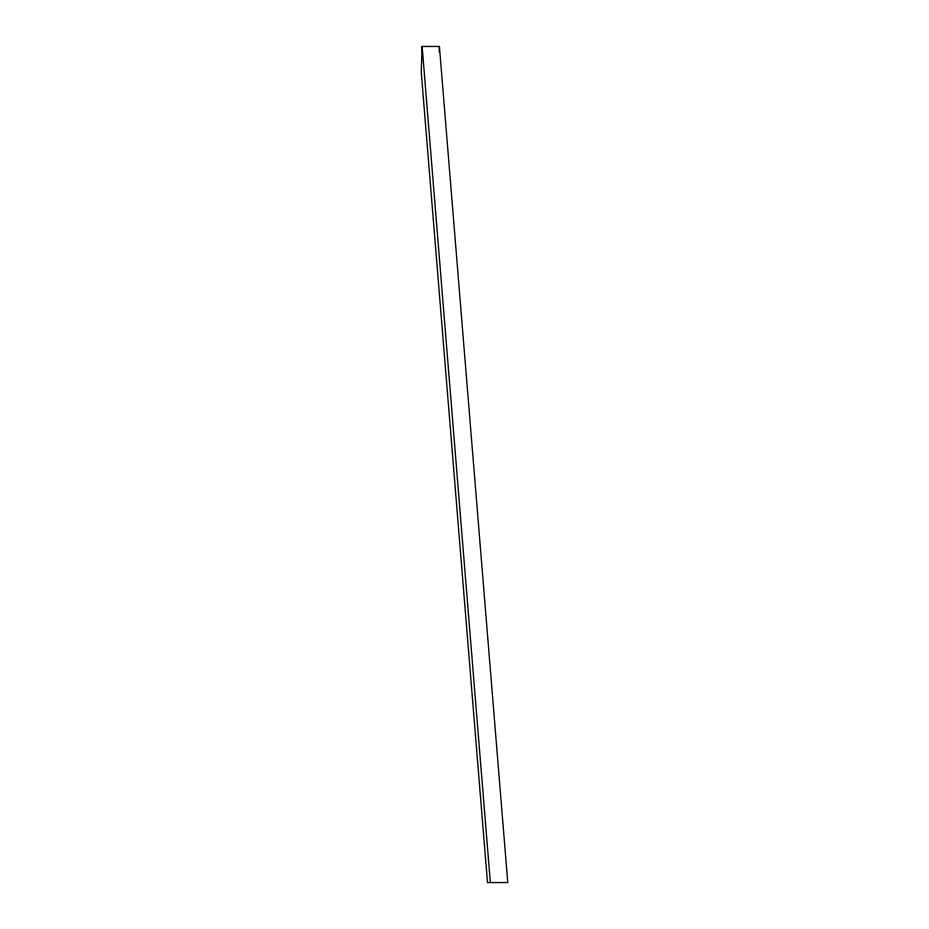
<?xml version="1.0" encoding="UTF-8"?>
<svg xmlns="http://www.w3.org/2000/svg" width="929" height="929" viewBox="0 0 929 929"><rect width="100%" height="100%" fill="white"/><g stroke="black" fill="none" stroke-linecap="round" stroke-linejoin="round"><path stroke-width="1.39" d="M422.126 46.45L421.232 72.032L487.481 882.55L507.768 882.55L439.405 46.45L422.126 46.45L490.361 882.55M439.22 51.931L439.405 46.45"/></g></svg>
